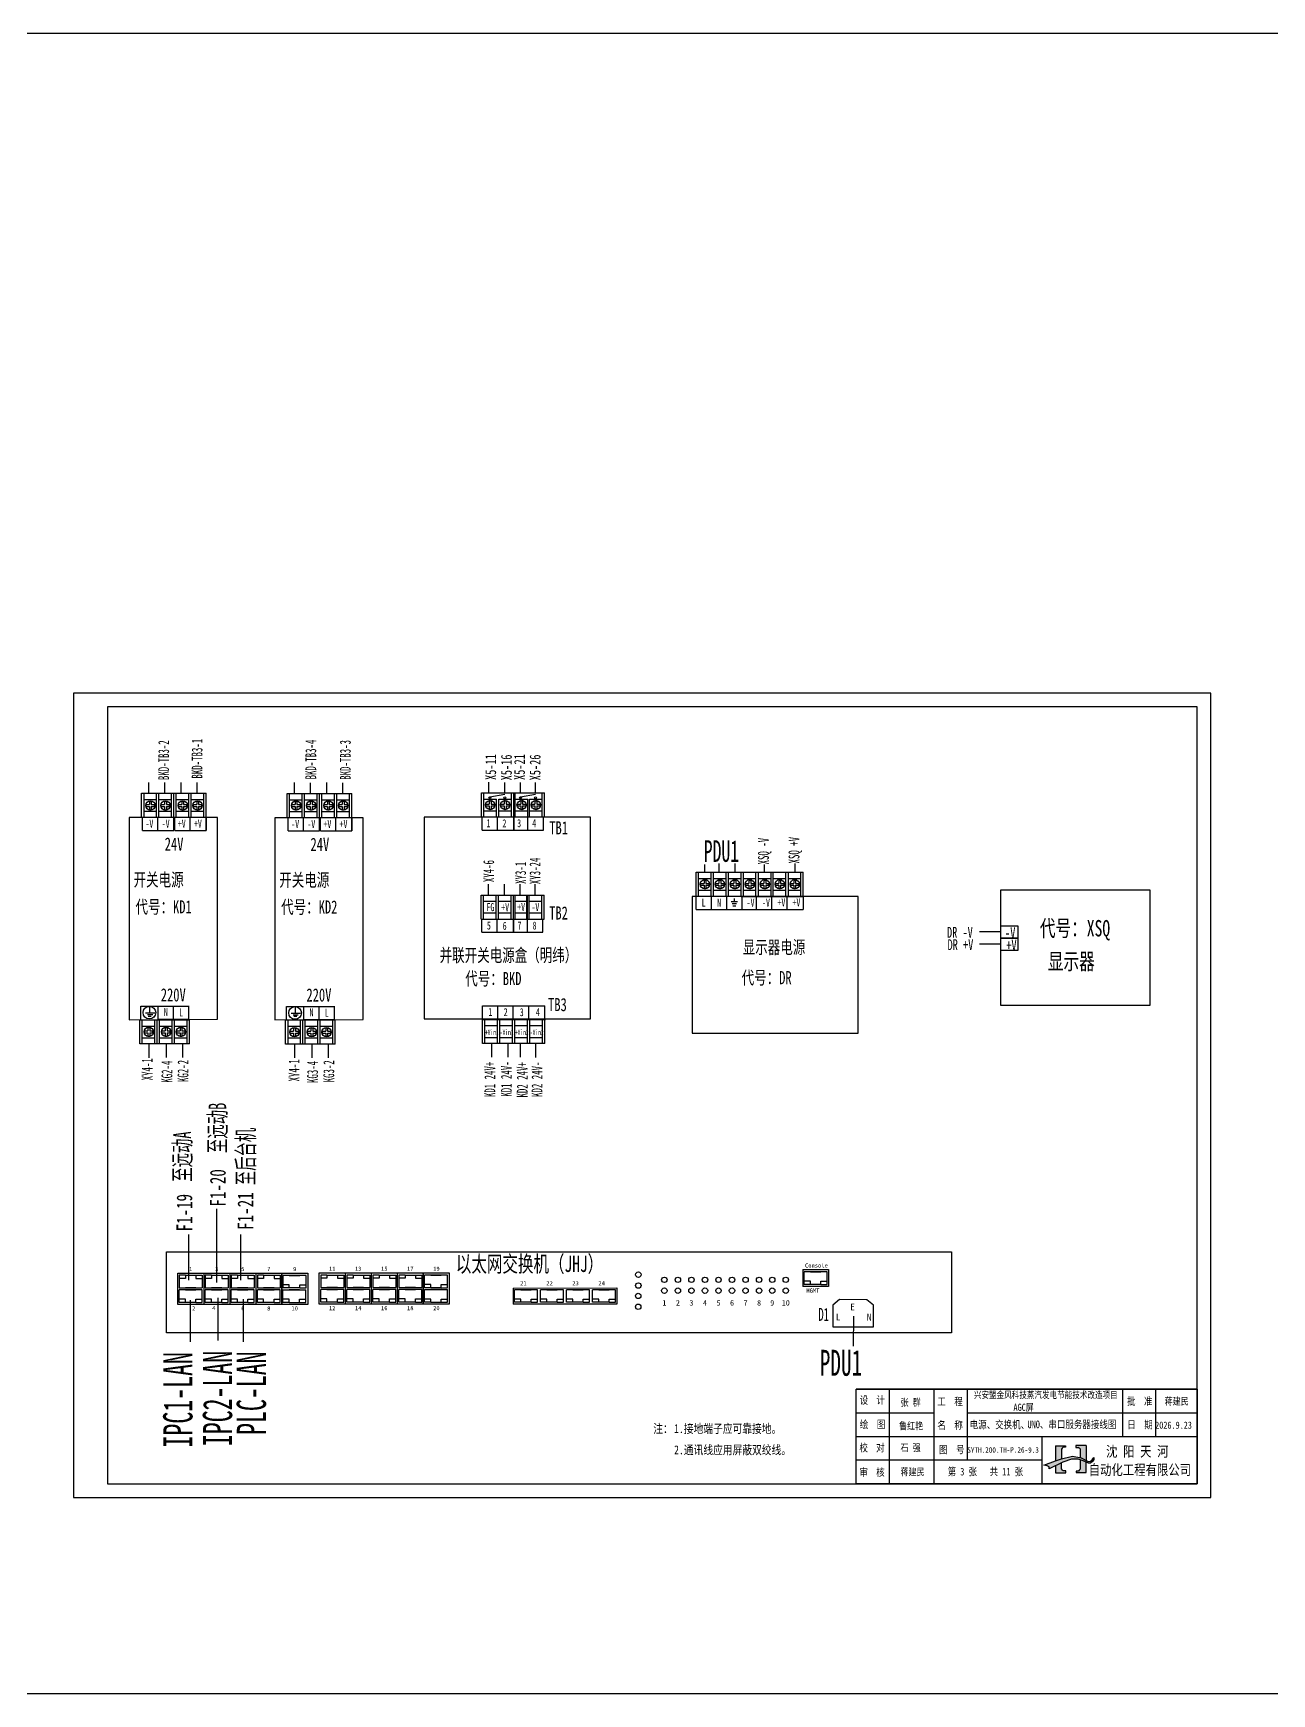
# Model space of a CAD drawing. Header units: millimetres. Extents: x -2527 to 7788, y -1442 to 1215.
# Drawn here: x 220 to 1135, y -11 to 1215 of the extents above; entities that cross this region are included whole.
import ezdxf
from ezdxf.enums import TextEntityAlignment as Align

# ---------------------------------------------------------------- set-up
doc = ezdxf.new("R2010")
doc.units = ezdxf.units.MM
doc.header["$MEASUREMENT"] = 0
doc.styles.add('_HZTXT', font='', dxfattribs={"width": 0.8})
doc.styles.get("Standard").update_dxf_attribs({"font": '', "width": 0.7, "height": 6})
doc.styles.get('_HZTXT').set_extended_font_data('SimSun')
doc.styles.get('Standard').set_extended_font_data('SimSun')

# ---------------------------------------------------------------- blocks, each defined once
blk = doc.blocks.new('4对网口')
at = {"color": 7, "lineweight": -3}
for p, q in [((108.28, 234.13), (108.28, 229.51)), ((110.59, 234.13), (108.28, 234.13)), ((110.59, 234.13), (110.59, 232.97)), ((110.59, 234.13), (114.44, 234.13)), ((114.44, 234.13), (114.44, 232.97)), ((114.44, 234.13), (116.75, 234.13)), ((116.75, 234.13), (116.75, 229.51)), ((117.91, 234.13), (117.91, 229.51)), ((120.22, 234.13), (117.91, 234.13)), ((120.22, 234.13), (120.22, 232.97)), ((120.22, 234.13), (124.07, 234.13)), ((124.07, 234.13), (124.07, 232.97)), ((124.07, 234.13), (126.38, 234.13)), ((126.38, 234.13), (126.38, 229.51)), ((127.53, 234.13), (127.53, 229.51)), ((129.84, 234.13), (127.53, 234.13)), ((129.84, 234.13), (129.84, 232.97)), ((129.84, 234.13), (133.69, 234.13)), ((133.69, 234.13), (133.69, 232.97)), ((133.69, 234.13), (136, 234.13)), ((136, 234.13), (136, 229.51)), ((137.16, 234.13), (137.16, 229.51)), ((139.47, 234.13), (137.16, 234.13)), ((139.47, 234.13), (139.47, 232.97)), ((139.47, 234.13), (143.32, 234.13)), ((143.32, 234.13), (143.32, 232.97)), ((143.32, 234.13), (145.63, 234.13)), ((145.63, 234.13), (145.63, 229.51)), ((110.59, 232.97), (108.28, 232.97)), ((108.28, 229.51), (116.75, 229.51)), ((116.75, 228.74), (108.28, 228.74)), ((108.28, 224.12), (108.28, 228.74)), ((114.44, 229.51), (110.59, 229.51)), ((110.59, 228.74), (114.44, 228.74)), ((110.59, 228.74), (114.44, 228.74)), ((114.44, 232.97), (116.75, 232.97)), ((116.75, 224.12), (116.75, 228.74)), ((120.22, 232.97), (117.91, 232.97)), ((117.91, 229.51), (126.38, 229.51)), ((126.38, 228.74), (117.91, 228.74)), ((117.91, 224.12), (117.91, 228.74)), ((124.07, 229.51), (120.22, 229.51)), ((120.22, 228.74), (124.07, 228.74)), ((120.22, 228.74), (124.07, 228.74)), ((124.07, 232.97), (126.38, 232.97)), ((126.38, 224.12), (126.38, 228.74)), ((129.84, 232.97), (127.53, 232.97)), ((127.53, 229.51), (136, 229.51)), ((136, 228.74), (127.53, 228.74)), ((127.53, 224.12), (127.53, 228.74)), ((133.69, 229.51), (129.84, 229.51)), ((129.84, 228.74), (133.69, 228.74)), ((129.84, 228.74), (133.69, 228.74)), ((133.69, 232.97), (136, 232.97)), ((136, 224.12), (136, 228.74)), ((139.47, 232.97), (137.16, 232.97)), ((137.16, 229.51), (145.63, 229.51)), ((145.63, 228.74), (137.16, 228.74)), ((137.16, 224.12), (137.16, 228.74)), ((143.32, 229.51), (139.47, 229.51)), ((139.47, 228.74), (143.32, 228.74)), ((139.47, 228.74), (143.32, 228.74)), ((143.32, 232.97), (145.63, 232.97)), ((145.63, 224.12), (145.63, 228.74)), ((110.59, 225.27), (108.28, 225.27)), ((110.59, 224.12), (108.28, 224.12)), ((110.59, 224.12), (110.59, 225.27)), ((114.44, 224.12), (110.59, 224.12)), ((114.44, 224.12), (114.44, 225.27)), ((114.44, 225.27), (116.75, 225.27)), ((114.44, 224.12), (116.75, 224.12)), ((120.22, 225.27), (117.91, 225.27)), ((120.22, 224.12), (117.91, 224.12)), ((120.22, 224.12), (120.22, 225.27)), ((124.07, 224.12), (120.22, 224.12)), ((124.07, 224.12), (124.07, 225.27)), ((124.07, 225.27), (126.38, 225.27)), ((124.07, 224.12), (126.38, 224.12)), ((129.84, 225.27), (127.53, 225.27)), ((129.84, 224.12), (127.53, 224.12)), ((129.84, 224.12), (129.84, 225.27)), ((133.69, 224.12), (129.84, 224.12)), ((133.69, 224.12), (133.69, 225.27)), ((133.69, 225.27), (136, 225.27)), ((133.69, 224.12), (136, 224.12)), ((139.47, 225.27), (137.16, 225.27)), ((139.47, 224.12), (137.16, 224.12)), ((139.47, 224.12), (139.47, 225.27)), ((143.32, 224.12), (139.47, 224.12)), ((143.32, 224.12), (143.32, 225.27)), ((143.32, 225.27), (145.63, 225.27)), ((143.32, 224.12), (145.63, 224.12))]:
    blk.add_line(p, q, dxfattribs=at)
blk.add_lwpolyline([(107.74, 234.9), (146.17, 234.9), (146.17, 223.35), (107.74, 223.35)], close=True, dxfattribs=at)

msp = doc.modelspace()

# ---------------------------------------------------------------- hatches: boundary and pattern name
h = msp.add_hatch(color=256)
h.paths.add_polyline_path([(997.9, 171.9), (990.3, 171.9), (990.3, 170.6), (992, 170.6, -0.099172), (993.4, 169.6), (993.4, 162.9), (994.2, 162.8), (997.9, 161)])
h.paths.add_polyline_path([(975.1, 160.7), (979.7, 162.2), (979.7, 169.4), (980.1, 170.1), (980.9, 170.7), (982.6, 170.7), (982.6, 171.8), (975.1, 171.8)])
h.paths.add_polyline_path([(980.7, 159.6), (987.1, 161.8), (991.8, 161.8), (993.5, 161.4), (995.5, 160.6), (999.6, 158.9), (1001, 158.9), (1002.6, 160.3), (1003.5, 161.6), (1003.5, 163.2), (1003.4, 163.1), (1002.2, 161.4), (1000.9, 160.4), (999.4, 160.3), (994.2, 162.8), (987.6, 164.1), (979.6, 162.1), (975.2, 160.7), (966.6, 157.5), (968.9, 157.1), (970.4, 156.2), (970.4, 154.7)])
h.paths.add_polyline_path([(979.6, 154.7), (979.6, 159.1), (975.1, 156.9), (975.1, 151.8), (982.7, 151.8), (982.7, 153.2), (980.9, 153.2), (980.3, 153.9)])
h.paths.add_polyline_path([(997.9, 159.6), (995.5, 160.6), (993.5, 161.4), (993.5, 154.5), (992.7, 153.7), (992.1, 153.1), (990.5, 153.1), (990.5, 152), (997.9, 152)])

# ---------------------------------------------------------------- linework, layer by layer
for p, q in [((300, 636), (300, 653.9)), ((301.8, 636), (301.8, 653.9)), ((311.1, 636), (311.1, 653.9)), ((312.8, 636), (312.8, 653.9)), ((322.2, 636), (322.2, 653.9)), ((323.9, 636), (323.9, 653.9)), ((323.9, 636), (323.9, 653.9)), ((325.6, 636), (325.6, 653.9)), ((334.9, 636), (334.9, 653.9)), ((336.7, 636), (336.7, 653.9)), ((346, 636), (346, 653.9)), ((347.7, 636), (347.7, 653.9)), ((407.6, 635.8), (407.6, 653.7)), ((409.4, 635.8), (409.4, 653.7)), ((418.7, 635.8), (418.7, 653.7)), ((420.4, 635.8), (420.4, 653.7)), ((429.8, 635.8), (429.8, 653.7)), ((431.5, 635.8), (431.5, 653.7)), ((431.5, 635.8), (431.5, 653.7)), ((433.2, 635.8), (433.2, 653.7)), ((442.6, 635.8), (442.6, 653.7)), ((444.3, 635.8), (444.3, 653.7)), ((453.6, 635.8), (453.6, 653.7)), ((455.3, 635.8), (455.3, 653.7)), ((551.1, 636.2), (551.1, 654.1)), ((552.8, 636.2), (552.8, 654.1)), ((573.2, 636.2), (573.2, 654.1)), ((575, 636.2), (575, 654.1)), ((576.1, 636.2), (576.1, 654.1)), ((595.9, 636.2), (595.9, 654.1)), ((597.7, 636.2), (597.7, 654.1)), ((301.8, 649.3), (311.1, 649.3)), ((301.8, 640.6), (311.1, 640.6)), ((303.4, 645.6), (305.8, 645.6)), ((303.4, 644.2), (303.4, 645.6)), ((303.4, 644.2), (305.8, 644.2)), ((305.8, 648.3), (305.8, 645.6)), ((305.8, 648.1), (307.2, 648.1)), ((305.8, 644.2), (305.8, 641.7)), ((305.8, 641.7), (307.2, 641.7)), ((307.2, 648.3), (307.2, 645.6)), ((307.2, 645.6), (309.6, 645.6)), ((307.2, 644.2), (307.2, 641.7)), ((307.2, 644.2), (309.6, 644.2)), ((309.6, 644.2), (309.6, 645.6)), ((312.8, 649.3), (322.2, 649.3)), ((312.8, 640.6), (322.2, 640.6)), ((314.4, 645.6), (316.9, 645.6)), ((314.4, 644.2), (314.4, 645.6)), ((314.4, 644.2), (316.9, 644.2)), ((316.9, 648.3), (316.9, 645.6)), ((316.9, 648.1), (318.3, 648.1)), ((316.9, 644.2), (316.9, 641.7)), ((316.9, 641.7), (318.3, 641.7)), ((318.3, 648.3), (318.3, 645.6)), ((318.3, 645.6), (320.7, 645.6)), ((318.3, 644.2), (320.7, 644.2)), ((318.3, 644.2), (318.3, 641.7)), ((320.7, 644.2), (320.7, 645.6)), ((325.6, 649.3), (334.9, 649.3)), ((325.6, 640.6), (334.9, 640.6)), ((327.2, 645.6), (329.7, 645.6)), ((327.2, 644.2), (327.2, 645.6)), ((327.2, 644.2), (329.7, 644.2)), ((329.7, 648.3), (329.7, 645.6)), ((329.7, 648.1), (331, 648.1)), ((329.7, 644.2), (329.7, 641.7)), ((329.7, 641.7), (331, 641.7)), ((331, 648.3), (331, 645.6)), ((331, 645.6), (333.5, 645.6)), ((331, 644.2), (331, 641.7)), ((331, 644.2), (333.5, 644.2)), ((333.5, 644.2), (333.5, 645.6)), ((336.7, 649.3), (346, 649.3)), ((336.7, 640.6), (346, 640.6)), ((338.3, 645.6), (340.7, 645.6)), ((338.3, 644.2), (338.3, 645.6)), ((338.3, 644.2), (340.7, 644.2)), ((340.7, 648.3), (340.7, 645.6)), ((340.7, 648.1), (342.1, 648.1)), ((340.7, 644.2), (340.7, 641.7)), ((340.7, 641.7), (342.1, 641.7)), ((342.1, 648.3), (342.1, 645.6)), ((342.1, 645.6), (344.5, 645.6)), ((342.1, 644.2), (344.5, 644.2)), ((342.1, 644.2), (342.1, 641.7)), ((344.5, 644.2), (344.5, 645.6)), ((409.4, 649.1), (418.7, 649.1)), ((409.4, 640.5), (418.7, 640.5)), ((411, 645.5), (413.4, 645.5)), ((411, 644.1), (411, 645.5)), ((411, 644.1), (413.4, 644.1)), ((413.4, 648.2), (413.4, 645.5)), ((413.4, 648), (414.8, 648)), ((413.4, 644.1), (413.4, 641.6)), ((413.4, 641.6), (414.8, 641.6)), ((414.8, 648.2), (414.8, 645.5)), ((414.8, 645.5), (417.2, 645.5)), ((414.8, 644.1), (414.8, 641.6)), ((414.8, 644.1), (417.2, 644.1)), ((417.2, 644.1), (417.2, 645.5)), ((420.4, 649.1), (429.8, 649.1)), ((420.4, 640.5), (429.8, 640.5)), ((422, 645.5), (424.5, 645.5)), ((422, 644.1), (422, 645.5)), ((422, 644.1), (424.5, 644.1)), ((424.5, 648.2), (424.5, 645.5)), ((424.5, 648), (425.9, 648)), ((424.5, 644.1), (424.5, 641.6)), ((424.5, 641.6), (425.9, 641.6)), ((425.9, 648.2), (425.9, 645.5)), ((425.9, 645.5), (428.3, 645.5)), ((425.9, 644.1), (428.3, 644.1)), ((425.9, 644.1), (425.9, 641.6)), ((428.3, 644.1), (428.3, 645.5)), ((433.2, 649.1), (442.6, 649.1)), ((433.2, 640.5), (442.6, 640.5)), ((434.8, 645.5), (437.3, 645.5)), ((434.8, 644.1), (434.8, 645.5)), ((434.8, 644.1), (437.3, 644.1)), ((437.3, 648.2), (437.3, 645.5)), ((437.3, 648), (438.7, 648)), ((437.3, 644.1), (437.3, 641.6)), ((437.3, 641.6), (438.7, 641.6)), ((438.7, 648.2), (438.7, 645.5)), ((438.7, 645.5), (441.1, 645.5)), ((438.7, 644.1), (438.7, 641.6)), ((438.7, 644.1), (441.1, 644.1)), ((441.1, 644.1), (441.1, 645.5)), ((444.3, 649.1), (453.6, 649.1)), ((444.3, 640.5), (453.6, 640.5)), ((445.9, 645.5), (448.3, 645.5)), ((445.9, 644.1), (445.9, 645.5)), ((445.9, 644.1), (448.3, 644.1)), ((448.3, 648.2), (448.3, 645.5)), ((448.3, 648), (449.7, 648)), ((448.3, 644.1), (448.3, 641.6)), ((448.3, 641.6), (449.7, 641.6)), ((449.7, 648.2), (449.7, 645.5)), ((449.7, 645.5), (452.1, 645.5)), ((449.7, 644.1), (452.1, 644.1)), ((449.7, 644.1), (449.7, 641.6)), ((452.1, 644.1), (452.1, 645.5)), ((552.8, 649.5), (562.2, 649.5)), ((552.8, 640.9), (562.2, 640.9)), ((554.4, 645.9), (556.9, 645.9)), ((554.4, 644.5), (554.4, 645.9)), ((554.4, 644.5), (556.9, 644.5)), ((556.9, 648.6), (556.9, 645.9)), ((556.9, 648.3), (558.3, 648.3)), ((556.9, 644.5), (556.9, 642)), ((556.9, 642), (558.3, 642)), ((558.3, 648.6), (558.3, 645.9)), ((558.3, 645.9), (560.7, 645.9)), ((558.3, 644.5), (558.3, 642)), ((558.3, 644.5), (560.7, 644.5)), ((560.7, 644.5), (560.7, 645.9)), ((562.2, 636.2), (562.2, 649.5)), ((563.9, 636.2), (563.9, 649.5)), ((563.9, 649.5), (573.2, 649.5)), ((563.9, 640.9), (573.2, 640.9)), ((565.5, 645.9), (567.9, 645.9)), ((565.5, 644.5), (565.5, 645.9)), ((565.5, 644.5), (567.9, 644.5)), ((567.9, 648.6), (567.9, 645.9)), ((567.9, 648.3), (569.3, 648.3)), ((567.9, 644.5), (567.9, 642)), ((567.9, 642), (569.3, 642)), ((569.3, 648.6), (569.3, 645.9)), ((569.3, 645.9), (571.8, 645.9)), ((569.3, 644.5), (571.8, 644.5)), ((569.3, 644.5), (569.3, 642)), ((571.8, 644.5), (571.8, 645.9)), ((576.1, 649.5), (585.4, 649.5)), ((576.1, 640.9), (585.4, 640.9)), ((577.7, 644.5), (577.7, 645.9)), ((577.7, 645.9), (580.2, 645.9)), ((577.7, 644.5), (580.2, 644.5)), ((580.2, 648.6), (580.2, 645.9)), ((580.2, 648.3), (581.5, 648.3)), ((580.2, 644.5), (580.2, 642)), ((580.2, 642), (581.5, 642)), ((581.5, 648.6), (581.5, 645.9)), ((581.5, 645.9), (584, 645.9)), ((581.5, 644.5), (584, 644.5)), ((581.5, 644.5), (581.5, 642)), ((584, 644.5), (584, 645.9)), ((585.4, 626.6), (585.4, 649.5)), ((586.6, 649.5), (595.9, 649.5)), ((586.6, 636.2), (586.6, 649.5)), ((586.6, 640.9), (595.9, 640.9)), ((588.2, 644.5), (588.2, 645.9)), ((588.2, 645.9), (590.6, 645.9)), ((588.2, 644.5), (590.6, 644.5)), ((590.6, 648.6), (590.6, 645.9)), ((590.6, 648.3), (592, 648.3)), ((590.6, 644.5), (590.6, 642)), ((590.6, 642), (592, 642)), ((592, 648.6), (592, 645.9)), ((592, 645.9), (594.5, 645.9)), ((592, 644.5), (594.5, 644.5)), ((592, 644.5), (592, 642)), ((594.5, 644.5), (594.5, 645.9)), ((300.6, 626.4), (300.6, 636)), ((312, 626.4), (312, 636)), ((323.9, 636), (323.9, 626.3)), ((323.9, 626.4), (323.9, 636)), ((324.5, 626.4), (324.5, 636)), ((335.8, 626.4), (335.8, 636)), ((347.7, 636), (347.7, 626.3)), ((347.7, 626.4), (347.7, 636)), ((408.2, 626.2), (408.2, 635.8)), ((419.6, 626.2), (419.6, 635.8)), ((431.5, 635.8), (431.5, 626.2)), ((431.5, 626.2), (431.5, 635.8)), ((432.1, 626.2), (432.1, 635.8)), ((443.4, 626.2), (443.4, 635.8)), ((455.3, 635.8), (455.3, 626.2)), ((455.3, 626.2), (455.3, 635.8)), ((551.7, 626.6), (551.7, 636.2)), ((563, 626.6), (563, 636.2)), ((575, 636.2), (575, 626.6)), ((575, 626.6), (575, 636.2)), ((585.4, 626.6), (585.4, 636.2)), ((596.8, 626.6), (596.8, 636.2)), ((716.1, 595.5), (716.1, 601.2)), ((726.7, 595.5), (726.7, 602)), ((738.6, 595.5), (738.6, 602)), ((760.3, 595.5), (760.3, 601.2)), ((782.9, 595.5), (782.9, 602)), ((709.7, 595.5), (788.8, 595.5)), ((550.9, 560.9), (550.9, 578.7)), ((552.6, 560.9), (552.6, 578.7)), ((561.9, 560.9), (561.9, 578.7)), ((563.6, 560.9), (563.6, 578.7)), ((573, 560.9), (573, 578.7)), ((574.7, 560.9), (574.7, 578.7)), ((575.9, 560.9), (575.9, 578.7)), ((584.6, 560.9), (584.6, 578.7)), ((585.2, 551.2), (585.2, 578.7)), ((586.4, 560.9), (586.4, 578.7)), ((595.7, 560.9), (595.7, 578.7)), ((597.4, 560.9), (597.4, 578.7)), ((788.8, 577.6), (742.9, 577.6)), ((742.9, 577.6), (788.2, 577.6)), ((788.8, 577.6), (788.8, 568)), ((552.6, 574.1), (561.9, 574.1)), ((552.6, 565.5), (561.9, 565.5)), ((563.6, 574.1), (573, 574.1)), ((563.6, 565.5), (573, 565.5)), ((575.9, 574.1), (585.2, 574.1)), ((575.9, 565.5), (585.2, 565.5)), ((586.4, 574.1), (595.7, 574.1)), ((586.4, 565.5), (595.7, 565.5)), ((709.7, 568), (788.8, 568)), ((735.6, 574), (740.3, 574)), ((736.2, 572.4), (739.6, 572.4)), ((736.9, 570.6), (739, 570.6)), ((737.9, 574), (737.9, 576.2)), ((551.4, 551.3), (551.4, 560.9)), ((562.8, 551.3), (562.8, 560.9)), ((574.7, 560.9), (574.7, 551.2)), ((574.7, 551.3), (574.7, 560.9)), ((585.2, 551.3), (585.2, 560.9)), ((596.5, 551.3), (596.5, 560.9)), ((934.5, 551.4), (919, 551.4)), ((934.5, 542.4), (919, 542.4)), ((934.5, 546.9), (947.5, 546.9)), ((299.4, 496.5), (335.2, 496.5)), ((299.4, 486.9), (299.4, 496.5)), ((312.2, 486.9), (312.2, 496.5)), ((323.5, 486.9), (323.5, 496.5)), ((334.9, 486.9), (334.9, 496.5)), ((407, 496.4), (442.8, 496.4)), ((407, 486.8), (407, 496.4)), ((419.8, 486.8), (419.8, 496.4)), ((431.2, 486.8), (431.2, 496.4)), ((442.5, 486.8), (442.5, 496.4)), ((551.9, 487.2), (551.9, 496.8)), ((551.9, 496.8), (597.8, 496.8)), ((563.3, 487.2), (563.3, 496.8)), ((574.6, 487.2), (574.6, 496.8)), ((586, 487.2), (586, 496.8)), ((597.8, 487.2), (597.8, 496.8)), ((597.8, 487.2), (597.8, 496.8)), ((298.8, 486.5), (335.5, 486.5)), ((298.8, 468.7), (298.8, 486.5)), ((300.5, 468.7), (300.5, 486.5)), ((300.5, 481.9), (309.9, 481.9)), ((304.6, 481), (304.6, 478.3)), ((304.6, 480.8), (306, 480.8)), ((306, 481), (306, 478.3)), ((309.9, 468.7), (309.9, 486.5)), ((311.6, 468.7), (311.6, 486.5)), ((311.6, 468.7), (311.6, 486.5)), ((312.2, 486.9), (334.9, 486.9)), ((313.3, 468.7), (313.3, 486.5)), ((313.3, 481.9), (322.7, 481.9)), ((317.4, 481), (317.4, 478.3)), ((317.4, 480.8), (318.8, 480.8)), ((318.8, 481), (318.8, 478.3)), ((322.7, 468.7), (322.7, 486.5)), ((324.4, 468.7), (324.4, 486.5)), ((324.4, 481.9), (333.7, 481.9)), ((328.4, 481), (328.4, 478.3)), ((328.4, 480.8), (329.8, 480.8)), ((329.8, 481), (329.8, 478.3)), ((333.7, 468.7), (333.7, 486.5)), ((335.5, 468.7), (335.5, 486.5)), ((406.4, 486.4), (443.1, 486.4)), ((406.4, 468.5), (406.4, 486.4)), ((408.2, 468.5), (408.2, 486.4)), ((408.2, 481.8), (417.5, 481.8)), ((412.2, 480.8), (412.2, 478.1)), ((412.2, 480.6), (413.6, 480.6)), ((413.6, 480.8), (413.6, 478.1)), ((417.5, 468.5), (417.5, 486.4)), ((419.2, 468.5), (419.2, 486.4)), ((419.2, 468.5), (419.2, 486.4)), ((419.8, 486.8), (442.5, 486.8)), ((420.9, 468.5), (420.9, 486.4)), ((420.9, 481.8), (430.3, 481.8)), ((425, 480.8), (425, 478.1)), ((425, 480.6), (426.4, 480.6)), ((426.4, 480.8), (426.4, 478.1)), ((430.3, 468.5), (430.3, 486.4)), ((432, 468.5), (432, 486.4)), ((432, 481.8), (441.3, 481.8)), ((436.1, 480.8), (436.1, 478.1)), ((436.1, 480.6), (437.4, 480.6)), ((437.4, 480.8), (437.4, 478.1)), ((441.3, 468.5), (441.3, 486.4)), ((443.1, 468.5), (443.1, 486.4)), ((551.9, 487.2), (597.3, 487.2)), ((551.9, 468.9), (551.9, 486.8)), ((551.9, 486.8), (598.3, 486.8)), ((553.6, 468.9), (553.6, 486.8)), ((553.6, 482.2), (563, 482.2)), ((563, 468.9), (563, 486.8)), ((564.7, 468.9), (564.7, 486.8)), ((564.7, 482.2), (574, 482.2)), ((574, 468.9), (574, 486.8)), ((575.8, 468.9), (575.8, 486.8)), ((575.8, 482.2), (585.1, 482.2)), ((585.1, 468.9), (585.1, 486.8)), ((586.8, 468.9), (586.8, 486.8)), ((586.8, 482.2), (596.2, 482.2)), ((596.2, 468.9), (596.2, 486.8)), ((597.9, 468.9), (597.9, 486.8)), ((335.5, 468.7), (298.8, 468.7)), ((300.5, 473.3), (309.9, 473.3)), ((302.1, 478.3), (304.6, 478.3)), ((302.1, 476.9), (302.1, 478.3)), ((302.1, 476.9), (304.6, 476.9)), ((304.6, 476.9), (304.6, 474.4)), ((304.6, 474.4), (306, 474.4)), ((305.3, 468.7), (305.3, 458.5)), ((306, 478.3), (308.4, 478.3)), ((306, 476.9), (308.4, 476.9)), ((306, 476.9), (306, 474.4)), ((308.4, 476.9), (308.4, 478.3)), ((313.3, 473.3), (322.7, 473.3)), ((314.9, 478.3), (317.4, 478.3)), ((314.9, 476.9), (314.9, 478.3)), ((314.9, 476.9), (317.4, 476.9)), ((317.4, 476.9), (317.4, 474.4)), ((317.4, 474.4), (318.8, 474.4)), ((318.1, 468.7), (318.1, 458.6)), ((318.8, 478.3), (321.2, 478.3)), ((318.8, 476.9), (321.2, 476.9)), ((318.8, 476.9), (318.8, 474.4)), ((321.2, 476.9), (321.2, 478.3)), ((324.4, 473.3), (333.7, 473.3)), ((326, 478.3), (328.4, 478.3)), ((326, 476.9), (326, 478.3)), ((326, 476.9), (328.4, 476.9)), ((328.4, 476.9), (328.4, 474.4)), ((328.4, 474.4), (329.8, 474.4)), ((329.8, 478.3), (332.3, 478.3)), ((329.8, 476.9), (329.8, 474.4)), ((329.8, 476.9), (332.3, 476.9)), ((330.2, 468.7), (330.2, 458.6)), ((332.3, 476.9), (332.3, 478.3)), ((443.1, 468.5), (406.4, 468.5)), ((408.2, 473.1), (417.5, 473.1)), ((409.8, 478.1), (412.2, 478.1)), ((409.8, 476.7), (409.8, 478.1)), ((409.8, 476.7), (412.2, 476.7)), ((412.2, 476.7), (412.2, 474.3)), ((412.2, 474.3), (413.6, 474.3)), ((412.9, 468.5), (412.9, 458.4)), ((413.6, 478.1), (416, 478.1)), ((413.6, 476.7), (416, 476.7)), ((413.6, 476.7), (413.6, 474.3)), ((416, 476.7), (416, 478.1)), ((420.9, 473.1), (430.3, 473.1)), ((422.5, 478.1), (425, 478.1)), ((422.5, 476.7), (422.5, 478.1)), ((422.5, 476.7), (425, 476.7)), ((425, 476.7), (425, 474.3)), ((425, 474.3), (426.4, 474.3)), ((425.7, 468.5), (425.7, 458.4)), ((426.4, 478.1), (428.8, 478.1)), ((426.4, 476.7), (428.8, 476.7)), ((426.4, 476.7), (426.4, 474.3)), ((428.8, 476.7), (428.8, 478.1)), ((432, 473.1), (441.3, 473.1)), ((433.6, 478.1), (436.1, 478.1)), ((433.6, 476.7), (433.6, 478.1)), ((433.6, 476.7), (436.1, 476.7)), ((436.1, 476.7), (436.1, 474.3)), ((436.1, 474.3), (437.4, 474.3)), ((437.4, 478.1), (439.9, 478.1)), ((437.4, 476.7), (437.4, 474.3)), ((437.4, 476.7), (439.9, 476.7)), ((437.8, 468.5), (437.8, 458.4)), ((439.9, 476.7), (439.9, 478.1)), ((597.9, 468.9), (551.9, 468.9)), ((553.6, 473.5), (563, 473.5)), ((558.4, 468.9), (558.4, 458.8)), ((564.7, 473.5), (574, 473.5)), ((570.5, 468.9), (570.5, 458.8)), ((575.8, 473.5), (585.1, 473.5)), ((579.6, 468.9), (579.6, 458.8)), ((586.8, 473.5), (596.2, 473.5)), ((810.7, 275.8), (810.6, 259.8)), ((815.7, 279.8), (810.7, 275.8)), ((835.7, 279.7), (815.7, 279.8)), ((840.7, 275.6), (835.7, 279.7)), ((840.6, 259.6), (840.7, 275.6)), ((810.6, 259.8), (840.6, 259.6)), ((1079.8, 213.7), (827.8, 213.7)), ((827.8, 213.7), (1079.8, 213.7)), ((827.8, 143.7), (827.8, 213.7)), ((852.3, 213.7), (852.3, 143.7)), ((885.3, 213.7), (885.3, 143.7)), ((909.8, 213.7), (909.8, 161.2)), ((1024.6, 213.7), (1024.6, 178.7)), ((1049.1, 213.7), (1049.1, 178.7)), ((1079.8, 213.7), (1079.8, 143.7)), ((1079.8, 213.7), (1079.8, 178.7)), ((827.8, 196.2), (885.3, 196.2)), ((909.8, 196.2), (1079.8, 196.2)), ((827.8, 178.7), (1079.8, 178.7)), ((965, 178.7), (965, 143.7)), ((975.1, 171.8), (975.1, 160.7)), ((975.1, 171.8), (982.6, 171.8)), ((982.6, 171.8), (982.6, 170.7)), ((997.9, 171.9), (990.3, 171.9)), ((990.3, 171.9), (990.3, 170.6)), ((997.9, 171.9), (997.9, 161)), ((965, 161.2), (827.8, 161.2)), ((966.6, 157.5), (975.2, 160.7)), ((980.7, 159.6), (970.4, 154.7)), ((975.2, 160.7), (979.6, 162.1)), ((979.6, 162.1), (987.6, 164.1)), ((980.1, 170.1), (979.7, 169.4)), ((979.7, 169.4), (979.7, 169.4)), ((979.7, 169.4), (979.7, 162.2)), ((980.9, 170.7), (980.1, 170.1)), ((987.1, 161.8), (980.7, 159.6)), ((982.6, 170.7), (980.9, 170.7)), ((980.9, 170.7), (980.9, 170.7)), ((991.8, 161.8), (987.1, 161.8)), ((987.6, 164.1), (994.2, 162.8)), ((990.3, 170.6), (992, 170.6)), ((993.5, 161.4), (991.8, 161.8)), ((993.4, 169.6), (993.4, 162.9)), ((995.5, 160.6), (993.5, 161.4)), ((993.5, 161.4), (993.5, 154.5)), ((994.2, 162.8), (999.4, 160.3)), ((999.6, 158.9), (995.5, 160.6)), ((997.9, 152), (997.9, 159.6)), ((999.4, 160.3), (1000.9, 160.4)), ((1000.9, 160.4), (1002.2, 161.4)), ((1002.6, 160.3), (1001, 158.9)), ((1002.2, 161.4), (1003.4, 163.1)), ((1003.5, 161.6), (1002.6, 160.3)), ((1003.4, 163.1), (1003.5, 163.2)), ((1003.5, 163.2), (1003.5, 161.6)), ((968.9, 157.1), (966.6, 157.5)), ((970.4, 156.2), (968.9, 157.1)), ((970.4, 154.7), (970.4, 156.2)), ((975.1, 156.9), (975.1, 151.8)), ((975.1, 151.8), (982.7, 151.8)), ((979.6, 154.7), (979.6, 159.1)), ((980.3, 153.9), (979.6, 154.7)), ((980.9, 153.2), (980.3, 153.9)), ((982.7, 153.2), (980.9, 153.2)), ((982.7, 151.8), (982.7, 153.2)), ((992.1, 153.1), (990.5, 153.1)), ((990.5, 153.1), (990.5, 152)), ((990.5, 152), (997.9, 152)), ((992.7, 153.7), (992.1, 153.1)), ((993.5, 154.5), (992.7, 153.7)), ((1001, 158.9), (999.6, 158.9)), ((1079.8, 143.7), (827.8, 143.7)), ((1079.8, 143.7), (827.8, 143.7))]:
    msp.add_line(p, q)
at = {"ltscale": 1000}
for p, q in [((300, 653.9), (323.9, 653.9)), ((305.4, 654), (305.4, 661.9)), ((317.2, 653.9), (317.2, 661.7)), ((323.9, 653.9), (347.7, 653.9)), ((329.2, 654), (329.2, 661.9)), ((341, 653.9), (341, 661.7)), ((407.6, 653.7), (431.5, 653.7)), ((413, 653.9), (413, 661.7)), ((424.8, 653.7), (424.8, 661.6)), ((431.5, 653.7), (455.3, 653.7)), ((436.8, 653.9), (436.8, 661.7)), ((448.6, 653.7), (448.6, 661.6)), ((551.1, 654.1), (575, 654.1)), ((556.5, 654.3), (556.5, 662.1)), ((568.3, 654.1), (568.3, 661.9)), ((574.4, 654.1), (585.4, 654.1)), ((579.9, 654.1), (579.9, 661.9)), ((584.9, 654.1), (597.7, 654.1)), ((590.9, 654.1), (590.9, 661.9)), ((300.6, 626.4), (323.9, 626.3)), ((324.5, 626.4), (347.7, 626.3)), ((408.2, 626.2), (431.5, 626.2)), ((432.1, 626.2), (455.3, 626.2)), ((551.7, 626.6), (575, 626.6)), ((575, 626.6), (585.4, 626.6)), ((585.4, 626.6), (596.8, 626.6)), ((550.9, 578.7), (574.7, 578.7)), ((556.2, 578.9), (556.2, 586.7)), ((568, 578.7), (568, 586.6)), ((574.1, 578.7), (585.2, 578.7)), ((579.7, 578.7), (579.7, 586.6)), ((584.6, 578.7), (597.4, 578.7)), ((590.7, 578.7), (590.7, 586.6)), ((551.4, 551.3), (574.7, 551.2)), ((574.7, 551.3), (585.2, 551.2)), ((585.2, 551.3), (596.5, 551.3))]:
    msp.add_line(p, q, dxfattribs=at)
at = {"lineweight": -3, "ltscale": 1000}
for p, q in [((557.2, 651.3), (568.3, 653.1)), ((579.9, 651.3), (590.9, 653.3)), ((550.9, 560.9), (597.4, 560.9)), ((302.8, 491.6), (309.7, 491.6)), ((305.8, 495.7), (305.8, 491.8)), ((410.4, 491.5), (417.3, 491.5)), ((413.4, 495.5), (413.4, 491.6)), ((304.3, 490.3), (308.2, 490.3)), ((304.9, 489.2), (307.2, 489.2)), ((411.9, 490.1), (415.8, 490.1)), ((412.5, 489.1), (414.8, 489.1)), ((591, 468.9), (591, 458.6)), ((706.7, 476.6), (829.5, 476.6)), ((355.7, 292.5), (355.7, 346.9)), ((355.7, 321.9), (355.7, 343.3)), ((335, 294.2), (335, 328)), ((373.4, 294.2), (373.4, 328)), ((345.9, 299.3), (345.9, 276.2)), ((365.2, 299.3), (365.2, 276.2)), ((384.4, 299.3), (384.4, 276.2)), ((450.4, 299.5), (450.4, 276.4)), ((469.7, 299.5), (469.7, 276.4)), ((488.9, 299.5), (488.9, 276.4)), ((574.4, 288.3), (574.4, 276.3)), ((826, 267.6), (825.8, 245.3))]:
    msp.add_line(p, q, dxfattribs=at)
at = {"color": 0}
for p, q in [((709.7, 577.6), (709.7, 595.5)), ((711.4, 577.6), (711.4, 595.5)), ((711.4, 590.9), (720.8, 590.9)), ((715.5, 590), (715.5, 587.3)), ((715.5, 589.7), (716.8, 589.7)), ((716.8, 590), (716.8, 587.3)), ((720.8, 577.6), (720.8, 595.5)), ((722.5, 577.6), (722.5, 595.5)), ((722.5, 590.9), (731.8, 590.9)), ((726.5, 590), (726.5, 587.3)), ((726.5, 589.7), (727.9, 589.7)), ((727.9, 590), (727.9, 587.3)), ((731.8, 577.6), (731.8, 595.5)), ((733.5, 577.6), (733.5, 595.5)), ((733.5, 590.9), (742.9, 590.9)), ((737.6, 590), (737.6, 587.3)), ((737.6, 589.7), (739, 589.7)), ((739, 590), (739, 587.3)), ((742.9, 577.6), (742.9, 595.5)), ((742.9, 577.6), (742.9, 595.5)), ((744.6, 577.6), (744.6, 595.5)), ((744.6, 590.9), (753.9, 590.9)), ((748.6, 590), (748.6, 587.3)), ((748.6, 589.7), (750, 589.7)), ((750, 590), (750, 587.3)), ((753.9, 577.6), (753.9, 595.5)), ((755.7, 577.6), (755.7, 595.5)), ((755.7, 590.9), (765, 590.9)), ((759.7, 590), (759.7, 587.3)), ((759.7, 589.7), (761.1, 589.7)), ((761.1, 590), (761.1, 587.3)), ((765, 577.6), (765, 595.5)), ((766.7, 577.6), (766.7, 595.5)), ((766.7, 590.9), (776, 590.9)), ((770.8, 590), (770.8, 587.3)), ((770.8, 589.7), (772.1, 589.7)), ((772.1, 590), (772.1, 587.3)), ((776, 577.6), (776, 595.5)), ((777.8, 577.6), (777.8, 595.5)), ((777.8, 590.9), (787.1, 590.9)), ((781.8, 590), (781.8, 587.3)), ((781.8, 589.7), (783.2, 589.7)), ((783.2, 590), (783.2, 587.3)), ((787.1, 577.6), (787.1, 595.5)), ((788.8, 577.6), (788.8, 595.5)), ((709.7, 568), (709.7, 577.6)), ((711.4, 582.2), (720.8, 582.2)), ((713, 585.9), (713, 587.3)), ((713, 587.3), (715.5, 587.3)), ((713, 585.9), (715.5, 585.9)), ((715.5, 585.9), (715.5, 583.4)), ((715.5, 583.4), (716.8, 583.4)), ((716.8, 587.3), (719.3, 587.3)), ((716.8, 585.9), (716.8, 583.4)), ((716.8, 585.9), (719.3, 585.9)), ((719.3, 585.9), (719.3, 587.3)), ((721, 568), (721, 577.6)), ((722.5, 582.2), (731.8, 582.2)), ((724.1, 585.9), (724.1, 587.3)), ((724.1, 587.3), (726.5, 587.3)), ((724.1, 585.9), (726.5, 585.9)), ((726.5, 585.9), (726.5, 583.4)), ((726.5, 583.4), (727.9, 583.4)), ((727.9, 587.3), (730.3, 587.3)), ((727.9, 585.9), (730.3, 585.9)), ((727.9, 585.9), (727.9, 583.4)), ((730.3, 585.9), (730.3, 587.3)), ((732.4, 568), (732.4, 577.6)), ((733.5, 582.2), (742.9, 582.2)), ((735.1, 585.9), (735.1, 587.3)), ((735.1, 587.3), (737.6, 587.3)), ((735.1, 585.9), (737.6, 585.9)), ((737.6, 585.9), (737.6, 583.4)), ((737.6, 583.4), (739, 583.4)), ((739, 587.3), (741.4, 587.3)), ((739, 585.9), (741.4, 585.9)), ((739, 585.9), (739, 583.4)), ((741.4, 585.9), (741.4, 587.3)), ((743.7, 568), (743.7, 577.6)), ((744.6, 582.2), (753.9, 582.2)), ((746.2, 587.3), (748.6, 587.3)), ((746.2, 585.9), (746.2, 587.3)), ((746.2, 585.9), (748.6, 585.9)), ((748.6, 585.9), (748.6, 583.4)), ((748.6, 583.4), (750, 583.4)), ((750, 587.3), (752.5, 587.3)), ((750, 585.9), (752.5, 585.9)), ((750, 585.9), (750, 583.4)), ((752.5, 585.9), (752.5, 587.3)), ((754.2, 568), (754.2, 577.6)), ((755.7, 582.2), (765, 582.2)), ((757.3, 587.3), (759.7, 587.3)), ((757.3, 585.9), (757.3, 587.3)), ((757.3, 585.9), (759.7, 585.9)), ((759.7, 585.9), (759.7, 583.4)), ((759.7, 583.4), (761.1, 583.4)), ((761.1, 587.3), (763.5, 587.3)), ((761.1, 585.9), (761.1, 583.4)), ((761.1, 585.9), (763.5, 585.9)), ((763.5, 585.9), (763.5, 587.3)), ((765.6, 568), (765.6, 577.6)), ((766.7, 582.2), (776, 582.2)), ((768.3, 587.3), (770.8, 587.3)), ((768.3, 585.9), (768.3, 587.3)), ((768.3, 585.9), (770.8, 585.9)), ((770.8, 585.9), (770.8, 583.4)), ((770.8, 583.4), (772.1, 583.4)), ((772.1, 587.3), (774.6, 587.3)), ((772.1, 585.9), (772.1, 583.4)), ((772.1, 585.9), (774.6, 585.9)), ((774.6, 585.9), (774.6, 587.3)), ((776.9, 568), (776.9, 577.6)), ((777.8, 582.2), (787.1, 582.2)), ((779.4, 587.3), (781.8, 587.3)), ((779.4, 585.9), (779.4, 587.3)), ((779.4, 585.9), (781.8, 585.9)), ((781.8, 585.9), (781.8, 583.4)), ((781.8, 583.4), (783.2, 583.4)), ((783.2, 587.3), (785.6, 587.3)), ((783.2, 585.9), (785.6, 585.9)), ((783.2, 585.9), (783.2, 583.4)), ((785.6, 585.9), (785.6, 587.3))]:
    msp.add_line(p, q, dxfattribs=at)
at = {"color": 7, "lineweight": -3}
for p, q in [((421.5, 297.6), (404.5, 297.6)), ((404.5, 288.4), (404.5, 297.6)), ((409.1, 297.6), (416.8, 297.6)), ((409.1, 297.6), (416.8, 297.6)), ((421.5, 288.4), (421.5, 297.6)), ((526, 297.8), (509.1, 297.8)), ((509.1, 288.6), (509.1, 297.8)), ((513.7, 297.8), (521.4, 297.8)), ((513.7, 297.8), (521.4, 297.8)), ((526, 288.6), (526, 297.8)), ((404.4, 287), (421.4, 287)), ((404.4, 277.7), (404.4, 287)), ((409.1, 290.7), (404.5, 290.7)), ((409.1, 288.4), (404.5, 288.4)), ((416.7, 287), (409, 287)), ((416.7, 287), (409, 287)), ((409.1, 288.4), (409.1, 290.7)), ((416.8, 288.4), (409.1, 288.4)), ((416.8, 288.4), (416.8, 290.7)), ((416.8, 290.7), (421.5, 290.7)), ((416.8, 288.4), (421.5, 288.4)), ((421.4, 277.7), (421.4, 287)), ((509, 287.2), (525.9, 287.2)), ((509, 277.9), (509, 287.2)), ((513.7, 290.9), (509.1, 290.9)), ((513.7, 288.6), (509.1, 288.6)), ((521.3, 287.2), (513.6, 287.2)), ((521.3, 287.2), (513.6, 287.2)), ((513.7, 288.6), (513.7, 290.9)), ((521.4, 288.6), (513.7, 288.6)), ((521.4, 288.6), (521.4, 290.9)), ((521.4, 290.9), (526, 290.9)), ((521.4, 288.6), (526, 288.6)), ((525.9, 277.9), (525.9, 287.2)), ((592.4, 287.1), (575.4, 287.1)), ((575.4, 277.8), (575.4, 287.1)), ((580.1, 287.1), (587.8, 287.1)), ((580.1, 287.1), (587.8, 287.1)), ((592.4, 277.8), (592.4, 287.1)), ((611.6, 287.1), (594.7, 287.1)), ((594.7, 277.8), (594.7, 287.1)), ((599.3, 287.1), (607, 287.1)), ((599.3, 287.1), (607, 287.1)), ((611.6, 277.8), (611.6, 287.1)), ((630.9, 287.1), (613.9, 287.1)), ((613.9, 277.8), (613.9, 287.1)), ((618.6, 287.1), (626.3, 287.1)), ((618.6, 287.1), (626.3, 287.1)), ((630.9, 277.8), (630.9, 287.1)), ((650.1, 287.1), (633.2, 287.1)), ((633.2, 277.8), (633.2, 287.1)), ((637.8, 287.1), (645.5, 287.1)), ((637.8, 287.1), (645.5, 287.1)), ((650.1, 277.8), (650.1, 287.1)), ((409, 280), (404.4, 280)), ((409, 277.7), (404.4, 277.7)), ((409, 277.7), (409, 280)), ((409, 277.7), (416.7, 277.7)), ((416.7, 277.7), (416.7, 280)), ((416.7, 280), (421.4, 280)), ((416.7, 277.7), (421.4, 277.7)), ((513.6, 280.2), (509, 280.2)), ((513.6, 277.9), (509, 277.9)), ((513.6, 277.9), (513.6, 280.2)), ((513.6, 277.9), (521.3, 277.9)), ((521.3, 277.9), (521.3, 280.2)), ((521.3, 280.2), (525.9, 280.2)), ((521.3, 277.9), (525.9, 277.9)), ((580.1, 280.1), (575.4, 280.1)), ((580.1, 277.8), (575.4, 277.8)), ((580.1, 277.8), (580.1, 280.1)), ((587.8, 277.8), (580.1, 277.8)), ((587.8, 277.8), (587.8, 280.1)), ((587.8, 280.1), (592.4, 280.1)), ((587.8, 277.8), (592.4, 277.8)), ((599.3, 280.1), (594.7, 280.1)), ((599.3, 277.8), (594.7, 277.8)), ((599.3, 277.8), (599.3, 280.1)), ((607, 277.8), (599.3, 277.8)), ((607, 277.8), (607, 280.1)), ((607, 280.1), (611.6, 280.1)), ((607, 277.8), (611.6, 277.8)), ((618.6, 280.1), (613.9, 280.1)), ((618.6, 277.8), (613.9, 277.8)), ((618.6, 277.8), (618.6, 280.1)), ((626.3, 277.8), (618.6, 277.8)), ((626.3, 277.8), (626.3, 280.1)), ((626.3, 280.1), (630.9, 280.1)), ((626.3, 277.8), (630.9, 277.8)), ((637.8, 280.1), (633.2, 280.1)), ((637.8, 277.8), (633.2, 277.8)), ((637.8, 277.8), (637.8, 280.1)), ((645.5, 277.8), (637.8, 277.8)), ((645.5, 277.8), (645.5, 280.1)), ((645.5, 280.1), (650.1, 280.1)), ((645.5, 277.8), (650.1, 277.8))]:
    msp.add_line(p, q, dxfattribs=at)
at = {"color": 7}
for p, q in [((788.4, 302.1), (788.4, 289.5)), ((788.4, 302.1), (807.5, 302.1)), ((806.4, 300.2), (789.5, 300.2)), ((789.5, 291), (789.5, 300.2)), ((794.1, 300.2), (801.8, 300.2)), ((794.1, 300.2), (801.8, 300.2)), ((806.4, 291), (806.4, 300.2)), ((807.5, 302.1), (807.5, 289.5)), ((807.5, 302.1), (807.5, 289.5)), ((807.5, 289.5), (788.4, 289.5)), ((794.1, 293.3), (789.5, 293.3)), ((794.1, 291), (789.5, 291)), ((794.1, 291), (794.1, 293.3)), ((801.8, 291), (794.1, 291)), ((801.8, 291), (801.8, 293.3)), ((801.8, 293.3), (806.4, 293.3)), ((801.8, 291), (806.4, 291))]:
    msp.add_line(p, q, dxfattribs=at)
at = {"color": 0, "lineweight": -3, "ltscale": 1000}
for p, q in [((335.9, 279.5), (335.9, 248.6)), ((356.3, 281.1), (356.3, 249.5)), ((375.1, 280.2), (375.1, 248.6))]:
    msp.add_line(p, q, dxfattribs=at)
at = {"color": 1, "lineweight": -3, "ltscale": 1000}
msp.add_lwpolyline([(-1782.7, 1215.4), (7788.1, 1215.4), (7788.1, -11.4), (-1782.7, -11.4)], close=True, dxfattribs=at)
for points in [[(249.8, 133.7), (1089.8, 133.7), (1089.8, 727.7), (249.8, 727.7)], [(274.8, 143.7), (1079.8, 143.7), (1079.8, 717.7), (274.8, 717.7)], [(290.8, 486.5), (356.1, 486.9), (356.1, 636), (290.8, 636)], [(398.4, 486.4), (463.8, 486.8), (463.8, 635.8), (398.4, 635.8)], [(508.8, 487.2), (631.7, 487.2), (631.7, 636.2), (508.8, 636.2)], [(934.5, 497.3), (1045.2, 497.3), (1045.2, 582.2), (934.5, 582.2)], [(934.5, 546.9), (947.5, 546.9), (947.5, 555.8), (934.5, 555.8)], [(934.5, 537.9), (947.5, 537.9), (947.5, 546.9), (934.5, 546.9)]]:
    msp.add_lwpolyline(points, close=True)
msp.add_lwpolyline([(829.5, 476.6), (829.5, 577.6), (706.7, 577.6), (706.7, 476.6)])
at = {"color": 7}
msp.add_lwpolyline([(318.4, 315.2), (898.4, 315.2), (898.4, 255.2), (318.4, 255.2)], close=True, dxfattribs=at)
at = {"lineweight": -3, "ltscale": 1000}
for points in [[(403.5, 299.3), (422.7, 299.3), (422.7, 276.2), (403.5, 276.2)], [(508.1, 299.5), (527.2, 299.5), (527.2, 276.4), (508.1, 276.4)]]:
    msp.add_lwpolyline(points, close=True, dxfattribs=at)
at = {"color": 7, "lineweight": -3}
msp.add_lwpolyline([(574.4, 288.3), (651.2, 288.5), (651.2, 276.3), (574.4, 276.3)], dxfattribs=at)
at = {"lineweight": -3, "ltscale": 1000}
for centre, radius in [((557.2, 650.6), 0.694), ((568.4, 650.5), 0.694), ((579.9, 650.6), 0.694), ((591, 650.5), 0.694), ((305.8, 491.8), 4.65), ((413.4, 491.6), 4.65)]:
    msp.add_circle(centre, radius, dxfattribs=at)
for centre in [(306.5, 644.9), (317.6, 644.9), (330.4, 644.9), (341.4, 644.9), (414.1, 644.8), (425.2, 644.8), (438, 644.8), (449, 644.8), (557.6, 645.2), (568.6, 645.2), (580.8, 645.2), (591.3, 645.2), (305.3, 477.6), (318.1, 477.6), (329.1, 477.6), (412.9, 477.4), (425.7, 477.4), (436.7, 477.4)]:
    msp.add_circle(centre, 3.46)
at = {"color": 0}
for centre in [(716.2, 586.6), (727.2, 586.6), (738.3, 586.6), (749.3, 586.6), (760.4, 586.6), (771.5, 586.6), (782.5, 586.6)]:
    msp.add_circle(centre, 3.46, dxfattribs=at)
at = {"color": 7}
for centre in [(667, 298.2), (686.2, 294.4), (696.2, 294.4), (706.2, 294.4), (716.2, 294.4), (726.2, 294.4), (736.2, 294.4), (746.2, 294.4), (756.2, 294.4), (765.9, 294.4), (775.9, 294.4), (666.9, 282.5), (667, 290.2), (686.2, 286.4), (696.2, 286.4), (706.2, 286.4), (716.2, 286.4), (726.2, 286.4), (736.2, 286.4), (746.2, 286.4), (756.2, 286.4), (765.9, 286.4), (775.9, 286.4), (666.9, 274.5)]:
    msp.add_circle(centre, 2, dxfattribs=at)
msp.add_arc((990.2, 166.3), 4.55, 44.9974, 67.6519)

# ---------------------------------------------------------------- block references
at = {"color": 7, "xscale": 2, "yscale": 2, "zscale": 2}
for p in [(111.2, -170.5), (215.8, -170.3)]:
    msp.add_blockref('4对网口', p, dxfattribs=at)

# ---------------------------------------------------------------- texts
for s, height, width, p in [('BKD-TB3-2', 8, 0.6, (320.3, 663.6)), ('BKD-TB3-1', 8, 0.6, (345, 664.7)), ('BKD-TB3-4', 8, 0.6, (429, 664.1)), ('BKD-TB3-3', 8, 0.6, (454.5, 663.8)), ('X5-11', 8, 0.7, (561.9, 663.7)), ('X5-16', 8, 0.7, (573.5, 663.4)), ('X5-21', 8, 0.7, (583.2, 663.7)), ('X5-26', 8, 0.7, (594.7, 663.4)), ('XSQ -V', 8, 0.6, (763.4, 601.3)), ('XSQ +V', 8, 0.6, (786, 602)), ('XY4-6', 8, 0.6, (560.4, 588.2)), ('XY3-1', 8, 0.6, (584, 586.9)), ('XY3-24', 8, 0.6, (594.6, 586.7)), ('XY4-1', 8, 0.6, (308.1, 441.8)), ('KG2-4', 8, 0.6, (322.7, 440)), ('KG2-2', 8, 0.6, (334.6, 440.5)), ('XY4-1', 8, 0.6, (416.6, 441)), ('KG3-4', 8, 0.6, (430.3, 439.8)), ('KG3-2', 8, 0.6, (442.3, 440.3)), ('KD1 24V+', 8, 0.6, (561.3, 429.4)), ('KD1 24V-', 8, 0.6, (573.5, 429.7)), ('KD2 24V+', 8, 0.6, (585.2, 429.1)), ('KD2 24V-', 8, 0.6, (596.1, 429.5)), ('至远动B', 12.96, 0.6, (362.5, 388.1)), ('至后台机', 12.96, 0.6, (383.3, 364.3)), ('至远动A', 12.96, 0.6, (336.5, 366.9)), ('IPC1-LAN', 21.6, 0.6, (337.6, 170.5)), ('IPC2-LAN', 21.6, 0.6, (366.9, 171.5)), ('PLC-LAN', 21.6, 0.6, (391.9, 179.8))]:
    msp.add_text(s, height=height, rotation=90, dxfattribs=dict(width=width)).set_placement(p)
for s, height, width, p in [('-V', 5.91, 0.6, (302.9, 628.4)), ('-V', 5.91, 0.6, (314.9, 628.4)), ('+V', 5.91, 0.6, (326.8, 628.4)), ('+V', 5.91, 0.6, (338.7, 628.4)), ('-V', 5.91, 0.6, (410.6, 628.2)), ('-V', 5.91, 0.6, (422.5, 628.2)), ('+V', 5.91, 0.6, (434.4, 628.2)), ('+V', 5.91, 0.6, (446.3, 628.2)), ('1', 5.91, 0.6, (554.9, 628.8)), ('2', 5.91, 0.6, (566.6, 628.7)), ('3', 5.91, 0.6, (577.5, 628.8)), ('4', 5.91, 0.6, (588.6, 628.8)), ('TB1', 9.68, 0.7, (601.2, 623.5)), ('24V', 9.68, 0.7, (317.1, 611.5)), ('24V', 9.68, 0.7, (424.8, 611.3)), ('开关电源\u3000', 9.68, 0.7, (294.1, 585.2)), ('开关电源\u3000', 9.68, 0.7, (401.7, 585)), ('代号：KD1', 9.68, 0.7, (295.5, 565.1)), ('代号：KD2', 9.68, 0.7, (403.1, 565)), ('FG', 5.91, 0.6, (554.8, 566.8)), ('+V', 5.91, 0.6, (565.7, 566.7)), ('+V', 5.91, 0.6, (577.5, 566.9)), ('-V', 5.91, 0.6, (588, 566.8)), ('TB2', 9.68, 0.7, (601.1, 560.6)), ('5', 5.91, 0.6, (555.1, 553.2)), ('6', 5.91, 0.6, (566.8, 553)), ('7', 5.91, 0.6, (577.7, 553.2)), ('8', 5.91, 0.6, (588.9, 553.2)), ('DR -V', 8, 0.7, (895, 547.1)), ('-V', 8, 0.7, (937.9, 546.8)), ('代号：XSQ', 12.1, 0.7, (963.6, 548.1)), ('并联开关电源盒（明纬）\u3000', 9.68, 0.7, (520.2, 529.4)), ('显示器电源', 9.68, 0.7, (744.1, 535.3)), ('DR +V', 8, 0.7, (895.4, 538)), ('+V', 8, 0.7, (938.8, 537.6)), ('显示器', 12.1, 0.7, (969.5, 523.6)), ('代号：BKD', 9.68, 0.7, (539.1, 512.1)), ('220V', 9.68, 0.7, (314.2, 500.1)), ('220V', 9.68, 0.7, (421.8, 500)), ('N', 5.91, 0.6, (316.5, 489.2)), ('L', 5.91, 0.6, (327.8, 489)), ('N', 5.91, 0.6, (424.1, 489)), ('L', 5.91, 0.6, (435.4, 488.8)), ('1', 5.91, 0.6, (556.2, 489.4)), ('2', 5.91, 0.6, (567.5, 489.2)), ('3', 5.91, 0.6, (579.4, 489.2)), ('4', 5.91, 0.6, (591.3, 489.2)), ('TB3', 9.68, 0.7, (600.3, 492.9)), ('+Vin1', 4.14, 0.6, (553.7, 475.2)), ('-Vin1', 4.14, 0.6, (564.7, 475.2)), ('+Vin2', 4.14, 0.6, (575.8, 475.2)), ('-Vin2', 4.14, 0.6, (586.9, 475.2)), ('D1', 9.6, 0.6, (800, 264.1)), ('PDU1', 19.2, 0.6, (801, 223.5))]:
    msp.add_text(s, height=height, dxfattribs=dict(width=width)).set_placement(p)
at = {"color": 0}
for s, height, width, p in [('PDU1', 16, 0.6, (715.3, 603.2)), ('L', 5.91, 0.6, (713.8, 570.1)), ('N', 5.91, 0.6, (725.2, 570.1)), ('-V', 5.91, 0.6, (747, 570.1)), ('-V', 5.91, 0.6, (758.4, 570.1)), ('+V', 5.91, 0.6, (769.8, 570.3)), ('+V', 5.91, 0.6, (780.9, 570.3)), ('代号：DR', 9.68, 0.7, (743.3, 512.8))]:
    msp.add_text(s, height=height, dxfattribs=dict(at, width=width)).set_placement(p)
at = {"color": 1, "width": 0.7}
for s, p in [('F1-20', (362.1, 348.5)), ('F1-19', (337.4, 330.2)), ('F1-21', (382.5, 331.4))]:
    msp.add_text(s, height=11.61, rotation=90, dxfattribs=at).set_placement(p)
at = {"width": 0.7}
msp.add_text('以太网交换机（JHJ）', height=12, dxfattribs=at).set_placement((586.6, 300.2), align=Align.CENTER)
at = {"color": 7}
for s, height, p in [('1', 3.08, (336.3, 302.4)), ('3', 3.08, (355.5, 302.4)), ('5', 3.08, (374.8, 302.4)), ('7', 3.08, (394, 302.4)), ('9', 3.08, (413.1, 302.4)), ('11', 3.08, (440.8, 302.6)), ('13', 3.08, (460, 302.6)), ('15', 3.08, (479.3, 302.6)), ('17', 3.08, (498.5, 302.6)), ('19', 3.08, (517.8, 302.6)), ('21', 3.08, (582.1, 291.9)), ('22', 3.08, (601.4, 291.9)), ('23', 3.08, (620.6, 291.9)), ('24', 3.08, (639.9, 291.9)), ('2', 3.08, (338.5, 273.3)), ('4', 3.08, (353.4, 273.6)), ('6', 3.08, (374.8, 273.3)), ('8', 3.08, (394, 273.3)), ('10', 3.08, (413.1, 273.3)), ('12', 3.08, (440.8, 273.5)), ('14', 3.08, (460, 273.5)), ('16', 3.08, (479.3, 273.5)), ('18', 3.08, (498.5, 273.5)), ('20', 3.08, (517.8, 273.5)), ('1', 4, (686.2, 277.4)), ('2', 4, (696.2, 277.4)), ('3', 4, (706.2, 277.4)), ('4', 4, (716.2, 277.4)), ('5', 4, (726.2, 277.4)), ('6', 4, (736.2, 277.4)), ('7', 4, (746.2, 277.4)), ('8', 4, (756.2, 277.4)), ('9', 4, (765.9, 277.4)), ('10', 4, (775.9, 277.4))]:
    msp.add_text(s, height=height, dxfattribs=at).set_placement(p, align=Align.MIDDLE_CENTER)
for s, p in [('Console', (790.1, 305)), ('MGMT', (791.1, 286.5))]:
    msp.add_text(s, height=3.08, dxfattribs=at).set_placement(p, align=Align.MIDDLE_LEFT)
at = {"lineweight": -3}
for s, p in [('E', (825.3, 274.4)), ('L', (814.6, 266.9)), ('N', (837.5, 266.8))]:
    msp.add_text(s, height=5, rotation=359.6454, dxfattribs=at).set_placement(p, align=Align.MIDDLE_CENTER)
at = {"style": '_HZTXT', "width": 0.8}
for s, height, p in [('设  计', 5.6, (830.5, 202.7)), ('兴安盟金风科技蒸汽发电节能技术改造项目', 4.99, (914.9, 206.9)), ('张 群', 5.28, (860.7, 201.2)), ('工\u3000程', 5.6, (887.9, 201.7)), ('AGC屏', 5.28, (944.1, 197.6)), ('批\u3000准', 5.6, (1028, 201.9)), ('蒋建民', 5.28, (1055.8, 202.1)), ('注：', 6.6, (678, 181.2)), ('1.接地端子应可靠接地。', 6.6, (693.4, 181.2)), ('绘\u3000图', 5.6, (830.6, 184.8)), ('鲁红艳', 5.28, (859.6, 183.9)), ('名\u3000称', 5.6, (887.9, 184.2)), ('电源、交换机、', 5.6, (911.8, 184.6)), ('UNO、串口服务器接线图', 5.6, (954.5, 184.8)), ('日\u3000期', 5.6, (1028.2, 184.6)), ('2026.9.23', 5.28, (1048.8, 184.4)), ('2.通讯线应用屏蔽双绞线。', 6.6, (693.4, 165.5)), ('校  对', 5.6, (830.3, 167.5)), ('石 强', 5.28, (860.7, 167.8)), ('图\u3000号', 5.6, (889.1, 166.2)), ('沈 阳 天 河', 7.7, (1012.5, 163.8)), ('SYTH.200.TH-P.26-9.3', 4.05, (910, 166.7)), ('审  核', 5.6, (830.3, 149.4)), ('蒋建民', 5.28, (860.7, 149.9)), ('第 3 张\u3000 共 11 张', 5.6, (895.5, 149.9)), ('自动化工程有限公司', 7.7, (999.7, 150.2))]:
    msp.add_text(s, height=height, dxfattribs=at).set_placement(p)

doc.saveas('drawing.dxf')
